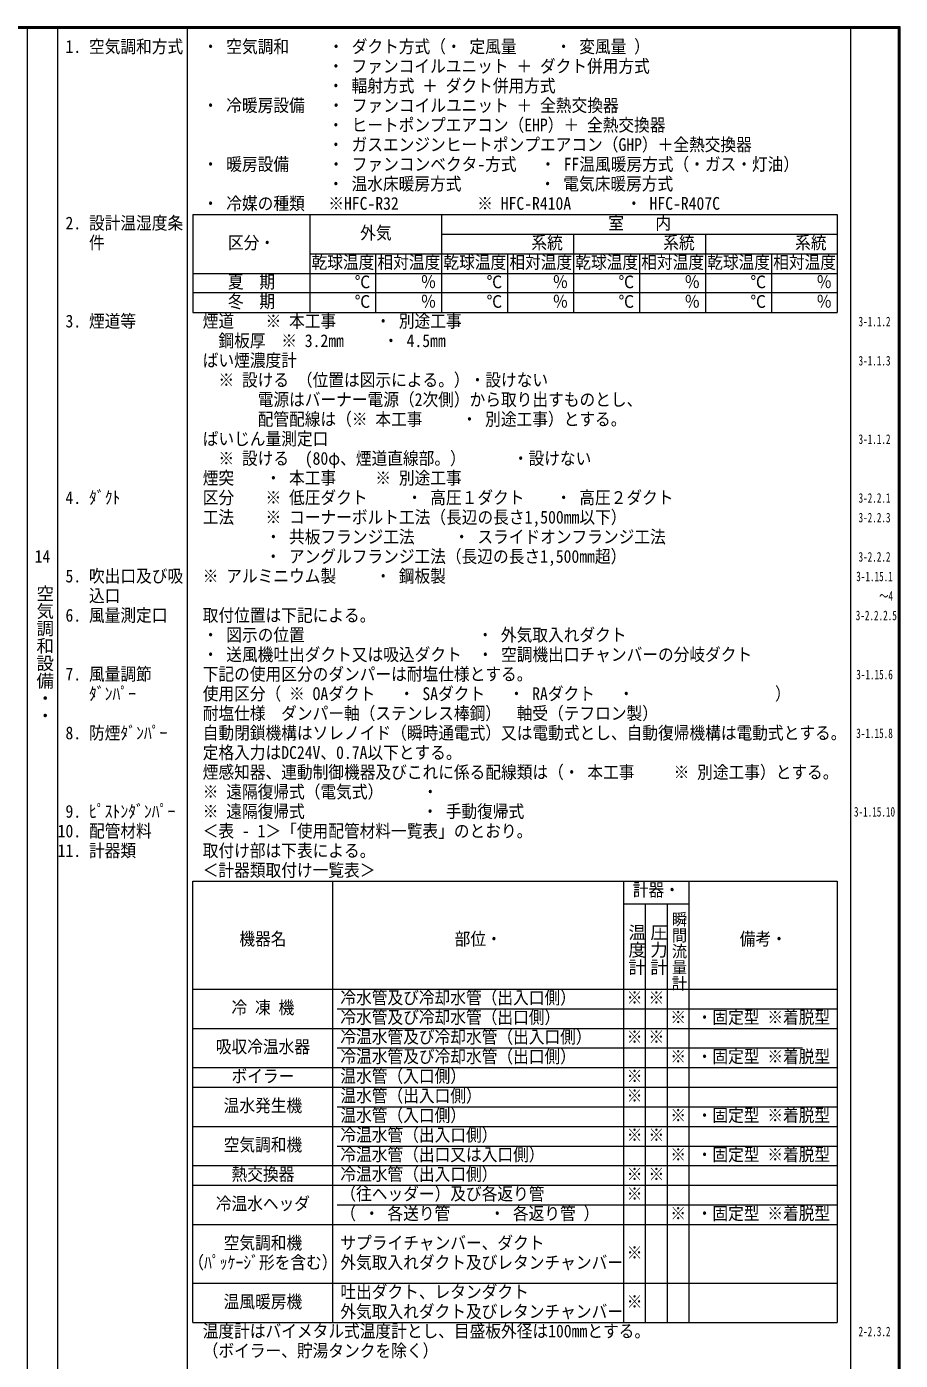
# Model space of a CAD drawing. Units: millimetres on the paper. Extents: x -399 to 402, y -466 to 280.
# Drawn here: x 202 to 402.4, y -26.5 to 279.6 of the extents above; entities that cross this region are included whole.
import ezdxf
from ezdxf.enums import TextEntityAlignment as Align

# ---------------------------------------------------------------- set-up
doc = ezdxf.new("R2010")
doc.units = ezdxf.units.MM
doc.layers.add('0-0', color=7, linetype='Continuous', lineweight=9)
doc.layers.add('F-0_枠', color=2, linetype='Continuous', lineweight=9)
doc.styles.add('@ＭＳ ゴシック', font='')
doc.styles.add('ＭＳ ゴシック', font='')
doc.styles.get('@ＭＳ ゴシック').set_extended_font_data('@MS Gothic')
doc.styles.get('ＭＳ ゴシック').set_extended_font_data('MS Gothic')

msp = doc.modelspace()

# ---------------------------------------------------------------- linework, layer by layer
at = {"layer": '0-0', "color": 2}
for p, q in [((240.143, 236.452), (240.143, 213.952)), ((240.143, 236.452), (387.948, 236.452)), ((266.948, 236.452), (266.948, 213.952)), ((297.198, 236.403), (297.198, 213.952)), ((387.948, 236.452), (387.948, 213.952)), ((297.198, 231.952), (387.948, 231.952)), ((327.448, 231.952), (327.448, 213.952)), ((357.698, 231.952), (357.698, 213.952)), ((266.948, 227.452), (387.948, 227.452)), ((282.073, 227.403), (282.073, 213.952)), ((312.323, 227.452), (312.323, 213.952)), ((342.573, 227.452), (342.573, 213.952)), ((372.823, 227.452), (372.823, 213.952)), ((327.448, 224.336), (327.448, 223.882)), ((240.143, 222.952), (387.948, 222.952)), ((387.948, 218.452), (240.143, 218.452)), ((240.143, 213.952), (387.948, 213.952)), ((240.143, -17.798), (240.143, 83.452)), ((240.143, 83.452), (387.948, 83.452)), ((272.188, 83.452), (272.188, -17.798)), ((338.901, 83.452), (338.901, -0.28)), ((338.901, 83.452), (338.901, -17.798)), ((353.901, 83.452), (353.901, -17.798)), ((387.948, 83.452), (387.948, -17.798)), ((338.901, 78.28), (353.901, 78.28)), ((343.901, 78.28), (343.901, -17.798)), ((348.901, 78.28), (348.901, -17.798)), ((240.143, 58.702), (387.948, 58.702)), ((273.277, 54.202), (387.948, 54.202)), ((240.143, 49.702), (387.948, 49.702)), ((273.277, 45.202), (379.948, 45.202)), ((240.143, 40.702), (387.948, 40.702)), ((240.143, 36.202), (387.948, 36.202)), ((273.277, 31.702), (387.948, 31.702)), ((240.143, 27.202), (387.948, 27.202)), ((273.277, 22.702), (387.948, 22.702)), ((240.143, 18.202), (387.948, 18.202)), ((240.143, 13.702), (387.948, 13.702)), ((273.277, 9.202), (387.948, 9.202)), ((240.143, 4.702), (387.948, 4.702)), ((240.143, -8.798), (387.948, -8.798)), ((240.143, -17.798), (387.948, -17.798))]:
    msp.add_line(p, q, dxfattribs=at)
at = {"layer": 'F-0_枠'}
for p, q in [((402.393, 279.553), (-398.607, 279.553)), ((402.193, 279.353), (-398.407, 279.353)), ((401.993, 279.153), (-398.207, 279.153)), ((202.143, 279.153), (202.143, -250.047)), ((209.143, 279.153), (209.143, -250.047)), ((238.815, 279.498), (238.815, -250.047)), ((390.993, 279.153), (390.993, -250.047)), ((401.993, -274.047), (401.993, 279.153)), ((402.193, -274.247), (402.193, 279.353)), ((402.393, -274.447), (402.393, 279.553))]:
    msp.add_line(p, q, dxfattribs=at)

# ---------------------------------------------------------------- texts
at = {"layer": '0-0', "style": 'ＭＳ ゴシック'}
for s, height, width, p in [(' 1. 空気調和方式', 2.933, 0.9, (209.143, 272.653)), ('\u3000・ 空気調和     ・ ダクト方式（・ 定風量     ・ 変風量 ）', 2.933, 0.9, (238.815, 272.653)), ('         \u3000       ・ ファンコイルユニット ＋ ダクト併用方式', 2.933, 0.9, (238.815, 268.153)), ('             \u3000   ・ 輻射方式 ＋ ダクト併用方式', 2.933, 0.9, (238.815, 263.653)), ('\u3000・ 冷暖房設備   ・ ファンコイルユニット ＋ 全熱交換器', 2.933, 0.9, (238.815, 259.153)), ('             \u3000   ・ ヒートポンプエアコン（EHP）＋ 全熱交換器', 2.933, 0.9, (238.815, 254.653)), ('           \u3000     ・ ガスエンジンヒートポンプエアコン（GHP）＋全熱交換器', 2.933, 0.9, (238.815, 250.153)), ('\u3000・ 暖房設備     ・ ファンコンベクタ-方式   ・ FF温風暖房方式（・ガス・灯油）', 2.933, 0.9, (238.815, 245.653)), ('              \u3000  ・ 温水床暖房方式          ・ 電気床暖房方式', 2.933, 0.9, (238.815, 241.153)), ('\u3000・ 冷媒の種類   ※HFC-R32\u3000\u3000\u3000    ※ HFC-R410A       ・ HFC-R407C     ', 2.933, 0.9, (238.815, 236.653)), (' 2. 設計温湿度条', 2.933, 0.9, (209.143, 232.153)), ('室\u3000\u3000内', 2.933, 0.9, (335.423, 232.153)), ('外気', 2.933, 0.9, (278.523, 229.903)), ('\u3000\u3000件', 2.933, 0.9, (209.143, 227.653)), ('区分・', 2.933, 0.9, (248.195, 227.653)), ('\u3000\u3000\u3000\u3000\u3000系統', 2.933, 0.9, (299.773, 227.653)), ('\u3000\u3000\u3000\u3000\u3000系統', 2.933, 0.9, (330.023, 227.653)), ('\u3000\u3000\u3000\u3000\u3000系統', 2.933, 0.9, (360.273, 227.653)), ('乾球温度', 2.933, 0.9, (267.361, 223.153)), ('相対温度', 2.933, 0.9, (282.486, 223.153)), ('乾球温度', 2.933, 0.9, (297.611, 223.153)), ('相対温度', 2.933, 0.9, (312.736, 223.153)), ('乾球温度', 2.933, 0.9, (327.861, 223.153)), ('相対温度', 2.933, 0.9, (342.986, 223.153)), ('乾球温度', 2.933, 0.9, (358.111, 223.153)), ('相対温度', 2.933, 0.9, (373.236, 223.153)), ('夏\u3000期', 2.933, 0.9, (248.195, 218.653)), ('\u3000\u3000 ℃', 2.933, 0.9, (268.261, 218.653)), ('\u3000\u3000 ％', 2.933, 0.9, (283.386, 218.653)), ('\u3000\u3000 ℃', 2.933, 0.9, (298.511, 218.653)), ('\u3000\u3000 ％', 2.933, 0.9, (313.636, 218.653)), ('\u3000\u3000 ℃', 2.933, 0.9, (328.761, 218.653)), ('\u3000\u3000 ％', 2.933, 0.9, (343.886, 218.653)), ('\u3000\u3000 ℃', 2.933, 0.9, (359.011, 218.653)), ('\u3000\u3000 ％', 2.933, 0.9, (374.136, 218.653)), ('冬\u3000期', 2.933, 0.9, (248.195, 214.153)), ('\u3000\u3000 ℃', 2.933, 0.9, (268.261, 214.153)), ('\u3000\u3000 ％', 2.933, 0.9, (283.386, 214.153)), ('\u3000\u3000 ℃', 2.933, 0.9, (298.511, 214.153)), ('\u3000\u3000 ％', 2.933, 0.9, (313.636, 214.153)), ('\u3000\u3000 ℃', 2.933, 0.9, (328.761, 214.153)), ('\u3000\u3000 ％', 2.933, 0.9, (343.886, 214.153)), ('\u3000\u3000 ℃', 2.933, 0.9, (359.011, 214.153)), ('\u3000\u3000 ％', 2.933, 0.9, (374.136, 214.153)), (' 3. 煙道等', 2.933, 0.9, (209.143, 209.653)), ('\u3000煙道\u3000\u3000※ 本工事     ・ 別途工事', 2.933, 0.9, (238.815, 209.653)), ('3-1.1.2', 2.199, 0.7, (392.818, 210.153)), ('\u3000\u3000鋼板厚\u3000※ 3.2mm     ・ 4.5mm', 2.933, 0.9, (238.815, 205.153)), ('\u3000ばい煙濃度計', 2.933, 0.9, (238.815, 200.653)), ('3-1.1.3', 2.199, 0.7, (392.818, 201.153)), ('\u3000\u3000※ 設ける （位置は図示による。）・設けない', 2.933, 0.9, (238.815, 196.153)), ('\u3000\u3000\u3000 \u3000電源はバーナー電源（2次側）から取り出すものとし、', 2.933, 0.9, (238.815, 191.653)), ('\u3000\u3000   \u3000配管配線は（※ 本工事     ・ 別途工事）とする。', 2.933, 0.9, (238.815, 187.153)), ('\u3000ばいじん量測定口', 2.933, 0.9, (238.815, 182.653)), ('3-1.1.2', 2.199, 0.7, (392.818, 183.153)), ('\u3000\u3000※ 設ける\u3000(80φ、煙道直線部。）\u3000\u3000\u3000・設けない', 2.933, 0.9, (238.815, 178.153)), ('\u3000煙突\u3000\u3000・ 本工事     ※ 別途工事', 2.933, 0.9, (238.815, 173.653)), (' 4. ﾀﾞｸﾄ', 2.933, 0.9, (209.143, 169.153)), ('\u3000区分\u3000\u3000※ 低圧ダクト     ・ 高圧１ダクト    ・ 高圧２ダクト', 2.933, 0.9, (238.815, 169.153)), ('3-2.2.1', 2.199, 0.7, (392.818, 169.653)), ('\u3000工法\u3000\u3000※ コーナーボルト工法（長辺の長さ1,500mm以下）', 2.933, 0.9, (238.815, 164.653)), ('3-2.2.3', 2.199, 0.7, (392.818, 165.153)), ('\u3000\u3000\u3000\u3000\u3000・ 共板フランジ工法     ・ スライドオンフランジ工法', 2.933, 0.9, (238.815, 160.153)), ('14', 2.933, 0.9, (203.868, 155.653)), ('       \u3000 ・ アングルフランジ工法（長辺の長さ1,500mm超）', 2.933, 0.9, (238.815, 155.653)), ('3-2.2.2', 2.199, 0.7, (392.818, 156.153)), (' 5. 吹出口及び吸', 2.933, 0.9, (209.143, 151.153)), ('\u3000※ アルミニウム製     ・ 鋼板製', 2.933, 0.9, (238.815, 151.153)), ('3-1.15.1', 2.199, 0.7, (392.293, 151.653)), ('    込口', 2.933, 0.9, (209.143, 146.653)), ('     ～4', 2.199, 0.7, (392.293, 147.153)), (' 6. 風量測定口', 2.933, 0.9, (209.143, 142.153)), ('\u3000取付位置は下記による。', 2.933, 0.9, (238.815, 142.153)), ('3-2.2.2.5', 2.199, 0.7, (392.17, 142.696)), ('\u3000・ 図示の位置     \u3000\u3000\u3000\u3000 \u3000\u3000\u3000\u3000・ 外気取入れダクト      ', 2.933, 0.9, (238.815, 137.653)), ('\u3000・ 送風機吐出ダクト又は吸込ダクト\u3000・ 空調機出口チャンバーの分岐ダクト', 2.933, 0.9, (238.815, 133.153)), (' 7. 風量調節', 2.933, 0.9, (209.143, 128.653)), ('\u3000下記の使用区分のダンパーは耐塩仕様とする。', 2.933, 0.9, (238.815, 128.653)), ('3-1.15.6', 2.199, 0.7, (392.293, 129.153)), ('    ﾀﾞﾝﾊﾟｰ', 2.933, 0.9, (209.143, 124.153)), ('\u3000使用区分（ ※ OAダクト   ・ SAダクト   ・ RAダクト   ・                  ）', 2.933, 0.9, (238.815, 124.153)), ('\u3000耐塩仕様  ダンパー軸（ステンレス棒鋼）  軸受（テフロン製）', 2.933, 0.9, (238.815, 119.653)), (' 8. 防煙ﾀﾞﾝﾊﾟｰ', 2.933, 0.9, (209.143, 115.153)), ('\u3000自動閉鎖機構はソレノイド（瞬時通電式）又は電動式とし、自動復帰機構は電動式とする。', 2.933, 0.9, (238.815, 115.153)), ('3-1.15.8', 2.199, 0.7, (392.293, 115.653)), ('\u3000定格入力はDC24V、0.7A以下とする。', 2.933, 0.9, (238.815, 110.653)), ('\u3000煙感知器、連動制御機器及びこれに係る配線類は（・ 本工事     ※ 別途工事）とする。', 2.933, 0.9, (238.815, 106.153)), ('\u3000※ 遠隔復帰式（電気式）     ・\u3000\u3000', 2.933, 0.9, (238.815, 101.653)), (' 9. ﾋﾟｽﾄﾝﾀﾞﾝﾊﾟｰ', 2.933, 0.9, (209.143, 97.153)), ('\u3000※ 遠隔復帰式               ・ 手動復帰式', 2.933, 0.9, (238.815, 97.153)), ('3-1.15.10', 2.199, 0.7, (391.768, 97.653)), ('10. 配管材料', 2.933, 0.9, (209.143, 92.653)), ('\u3000＜表 - 1＞「使用配管材料一覧表」のとおり。', 2.933, 0.9, (238.815, 92.653)), ('11. 計器類', 2.933, 0.9, (209.143, 88.153)), ('\u3000取付け部は下表による。', 2.933, 0.9, (238.815, 88.153)), ('\u3000＜計器類取付け一覧表＞', 2.933, 0.9, (238.815, 83.653)), ('計器・', 2.933, 0.9, (341.051, 79.153)), ('機器名', 2.933, 0.9, (250.815, 67.903)), ('部位・', 2.933, 0.9, (300.194, 67.903)), ('備考・', 2.933, 0.9, (365.574, 67.903)), (' 冷水管及び冷却水管（出入口側）', 2.933, 0.9, (272.188, 54.403)), ('※', 2.933, 0.9, (339.651, 54.403)), ('※', 2.933, 0.9, (344.651, 54.403)), ('冷 凍 機', 2.933, 0.9, (249.015, 52.153)), (' 冷水管及び冷却水管（出口側）', 2.933, 0.9, (272.188, 49.903)), ('※', 2.933, 0.9, (349.651, 49.903)), (' ・固定型 ※着脱型', 2.933, 0.9, (353.901, 49.903)), (' 冷温水管及び冷却水管（出入口側）', 2.933, 0.9, (272.188, 45.403)), ('※', 2.933, 0.9, (339.651, 45.403)), ('※', 2.933, 0.9, (344.651, 45.403)), ('吸収冷温水器', 2.933, 0.9, (245.415, 43.153)), (' 冷温水管及び冷却水管（出口側）', 2.933, 0.9, (272.188, 40.903)), ('※', 2.933, 0.9, (349.651, 40.903)), (' ・固定型 ※着脱型', 2.933, 0.9, (353.901, 40.903)), ('ボイラー', 2.933, 0.9, (249.015, 36.403)), (' 温水管（入口側）', 2.933, 0.9, (272.188, 36.403)), ('※', 2.933, 0.9, (339.651, 36.403)), ('温水発生機', 2.933, 0.9, (247.215, 29.653)), (' 温水管（出入口側）', 2.933, 0.9, (272.188, 31.903)), ('※', 2.933, 0.9, (339.651, 31.903)), (' 温水管（入口側）', 2.933, 0.9, (272.188, 27.403)), ('※', 2.933, 0.9, (349.651, 27.403)), (' ・固定型 ※着脱型', 2.933, 0.9, (353.901, 27.403)), ('空気調和機', 2.933, 0.9, (247.215, 20.653)), (' 冷温水管（出入口側）', 2.933, 0.9, (272.188, 22.903)), ('※', 2.933, 0.9, (339.651, 22.903)), ('※', 2.933, 0.9, (344.651, 22.903)), (' 冷温水管（出口又は入口側）', 2.933, 0.9, (272.188, 18.403)), ('※', 2.933, 0.9, (349.651, 18.403)), (' ・固定型 ※着脱型', 2.933, 0.9, (353.901, 18.403)), ('熱交換器', 2.933, 0.9, (249.015, 13.903)), (' 冷温水管（出入口側）', 2.933, 0.9, (272.188, 13.903)), ('※', 2.933, 0.9, (339.651, 13.903)), ('※', 2.933, 0.9, (344.651, 13.903)), (' （往ヘッダー）及び各返り管', 2.933, 0.9, (272.188, 9.403)), ('※', 2.933, 0.9, (339.651, 9.403)), ('冷温水ヘッダ', 2.933, 0.9, (245.415, 7.153)), (' （ ・ 各送り管     ・ 各返り管 ）', 2.933, 0.9, (272.188, 4.903)), ('※', 2.933, 0.9, (349.651, 4.903)), (' ・固定型 ※着脱型', 2.933, 0.9, (353.901, 4.903)), ('空気調和機', 2.933, 0.9, (247.215, -1.847)), (' サプライチャンバー、ダクト', 2.933, 0.9, (272.188, -1.847)), ('（ﾊﾟｯｹｰｼﾞ形を含む）', 2.933, 0.9, (239.115, -6.347)), (' 外気取入れダクト及びレタンチャンバー', 2.933, 0.9, (272.188, -6.347)), ('※', 2.933, 0.9, (339.651, -4.097)), (' 吐出ダクト、レタンダクト', 2.933, 0.9, (272.188, -13.097)), ('温風暖房機', 2.933, 0.9, (247.215, -15.347)), ('※', 2.933, 0.9, (339.651, -15.347)), (' 外気取入れダクト及びレタンチャンバー', 2.933, 0.9, (272.188, -17.597)), ('\u3000温度計はバイメタル式温度計とし、目盛板外径は100mmとする。', 2.933, 0.9, (238.815, -22.097)), ('2-2.3.2', 2.199, 0.7, (392.818, -21.597)), ('\u3000（ボイラー、貯湯タンクを除く）', 2.933, 0.9, (238.815, -26.597))]:
    msp.add_text(s, height=height, dxfattribs=dict(at, width=width)).set_placement(p, align=Align.BOTTOM_LEFT)
at = {"layer": '0-0', "style": '@ＭＳ ゴシック'}
for s, p in [('空気調和設備・・', (203.893, 151.503)), ('温度計', (339.651, 73.753)), ('圧力計', (344.651, 73.753))]:
    msp.add_text(s, height=2.933, rotation=270, dxfattribs=at).set_placement(p, align=Align.BOTTOM_LEFT)
at = {"layer": '0-0', "style": '@ＭＳ ゴシック', "width": 1.05}
msp.add_text('瞬間流量計', height=2.566, rotation=270, dxfattribs=at).set_placement((349.651, 76.603), align=Align.BOTTOM_LEFT)

doc.saveas('drawing.dxf')
